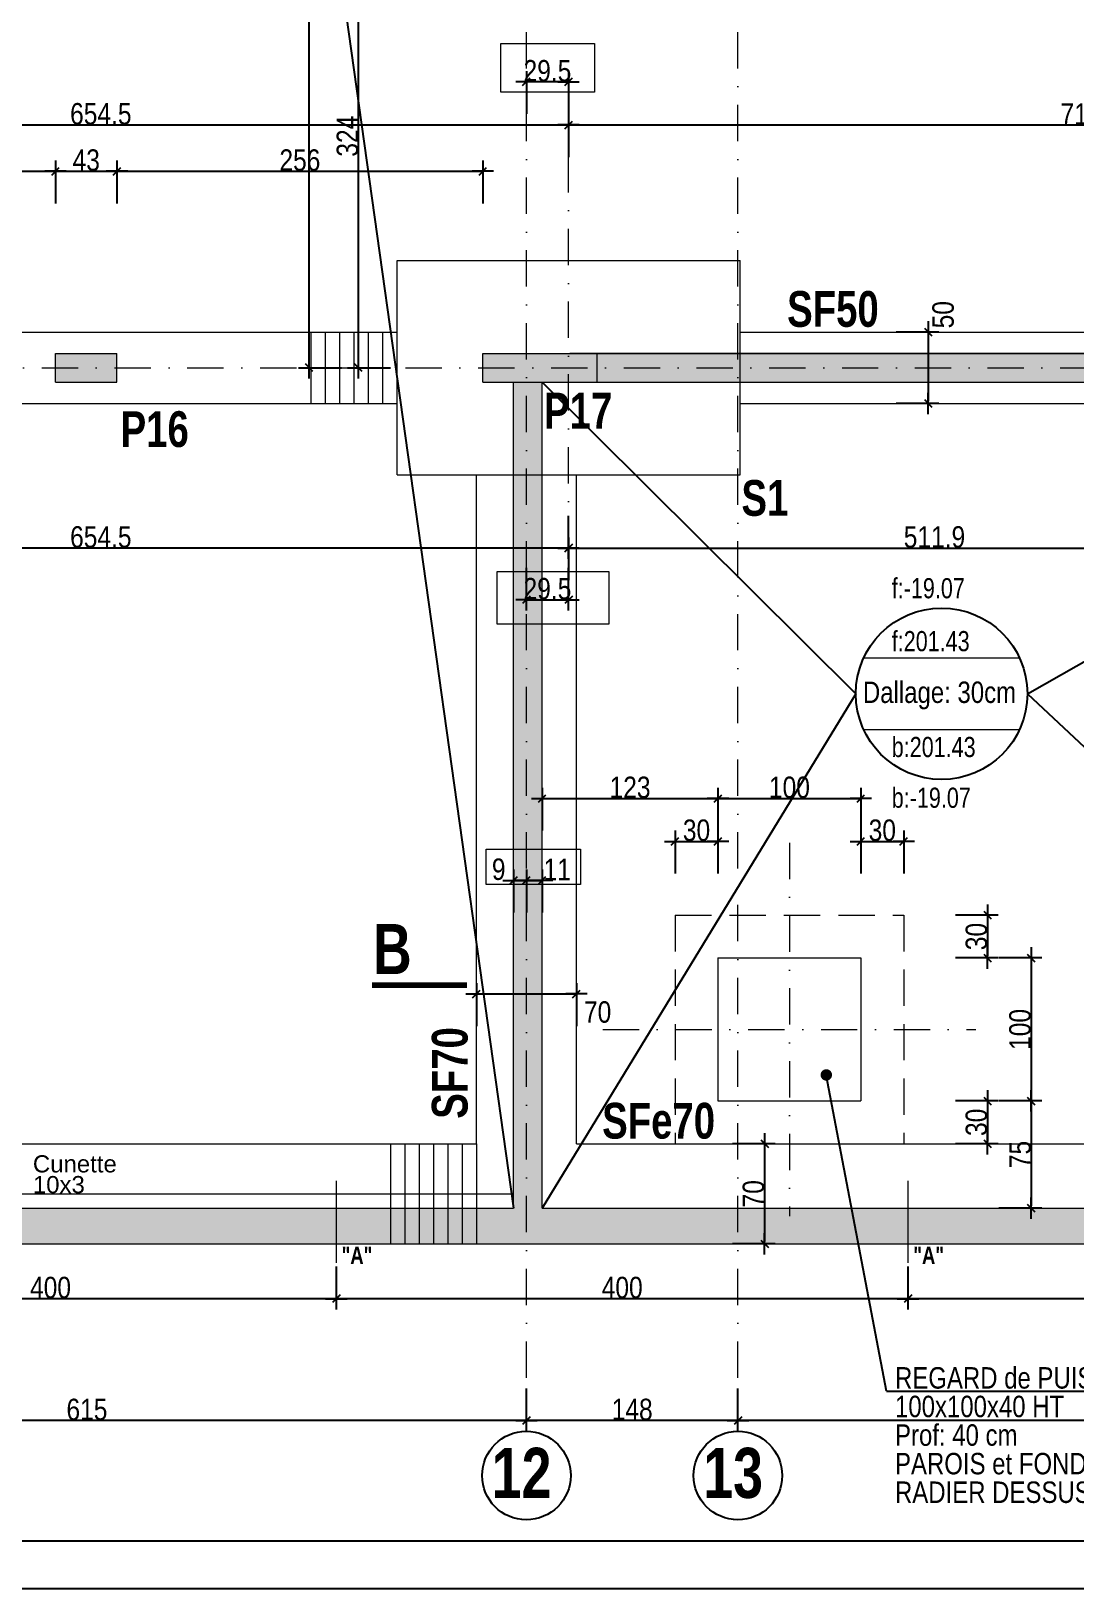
# Model space of a CAD drawing. Header units: centimetres. Extents: x -40 to 58779, y 2083 to 6283.
# Drawn here: x 54047 to 54778, y 2083 to 3173 of the extents above; entities that cross this region are included whole.
import ezdxf
from ezdxf.enums import TextEntityAlignment as Align

# ---------------------------------------------------------------- set-up
doc = ezdxf.new("R2010")
doc.units = ezdxf.units.CM
doc.header["$PDMODE"] = 1
doc.header["$PDSIZE"] = -2
doc.linetypes.add('CACHEX2', pattern=[19.05, 12.7, -6.35])
doc.linetypes.add('TIRETPTX2', pattern=[50.8, 25.4, -12.7, 0, -12.7])
for name, color, linetype in [('01_cote_gen', 4, 'Continuous'), ('01_poch_murs', 253, 'Continuous'), ('01_poch_poteaux', 250, 'Continuous'), ('01_texte', 230, 'Continuous'), ('AA_COTES', 2, 'Continuous')]:
    doc.layers.add(name, color=color, linetype=linetype)
for name, color, linetype, lineweight in [('01_murs_coup', 5, 'Continuous', 60), ('01_sem', 42, 'Continuous', 15), ('01_tram_axes', 2, 'TIRETPTX2', 9)]:
    doc.layers.add(name, color=color, linetype=linetype, lineweight=lineweight)
doc.styles.add('Eurostile', font='')
doc.styles.add('impact', font='impact.ttf')
doc.styles.add('MATTE_TXT', font='arial.ttf')
doc.styles.add('STYLE2', font='ARIALN.TTF')
doc.styles.get('Eurostile').set_extended_font_data('Eurostile')
doc.dimstyles.new('JB50', dxfattribs={"dimscale": 0.1, "dimtxt": 150, "dimasz": 15, "dimexe": 0.1, "dimexo": 0.1, "dimgap": 0.09, "dimtad": 1, "dimdec": 1, "dimdsep": 46, "dimtxsty": 'STYLE2', "dimblk1": 'BOND_G', "dimblk2": 'BOND_D', "dimsah": 1, "dimcen": 1.5, "dimdle": 0.01, "dimse1": 1, "dimse2": 1, "dimclrd": 4, "dimclre": 2, "dimclrt": 6, "dimazin": 2, "dimtfac": 2.333333, "dimtdec": 1, "dimtix": 1, "dimtmove": 2, "dimatfit": 3, "dimldrblk": 'BOND_G', "dimfxl": 1, "dimtolj": 1, "dimtzin": 0, "dimarcsym": 0})

# ---------------------------------------------------------------- blocks, each defined once
blk = doc.blocks.new('BOND_G')
at = {"layer": 'AA_COTES', "color": 0}
for p, q in [((0, -5), (0, 15)), ((5, 0), (-5, 0)), ((1.77, 1.77), (-1.77, -1.77))]:
    blk.add_line(p, q, dxfattribs=at)
blk = doc.blocks.new('BOND_D')
at = {"layer": 'AA_COTES', "color": 0}
for p, q in [((5, 0), (-5, 0)), ((-1.77, -1.77), (1.77, 1.77)), ((0, 5), (0, -15))]:
    blk.add_line(p, q, dxfattribs=at)
blk = doc.blocks.new('*D1557')
at = {"layer": '01_cote_gen', "color": 4, "lineweight": -2, "transparency": 16777216}
blk.add_line((54360.4, 2499.2), (54427.4, 2499.2), dxfattribs=at)
at = {"layer": 'Defpoints', "color": 0, "lineweight": 0, "transparency": 16777216}
for p in [(54428.9, 2499.2), (54358.9, 2479.9), (54428.9, 2484)]:
    blk.add_point(p, dxfattribs=at)
at = {"layer": '01_cote_gen', "color": 4, "lineweight": -2, "transparency": 16777216, "xscale": 1.5, "yscale": 1.5, "zscale": 1.5, "rotation": 180}
blk.add_blockref('BOND_G', (54358.9, 2499.2), dxfattribs=at)
at = {"layer": '01_cote_gen', "color": 4, "lineweight": -2, "transparency": 16777216, "xscale": 1.5, "yscale": 1.5, "zscale": 1.5}
blk.add_blockref('BOND_D', (54428.9, 2499.2), dxfattribs=at)
at = {"layer": '01_cote_gen', "color": 6, "lineweight": 0, "transparency": 16777216, "insert": (54443.7, 2486.5), "char_height": 15, "attachment_point": 5, "style": 'STYLE2'}
blk.add_mtext('\\A1;70', dxfattribs=at)
blk = doc.blocks.new('*D1560')
at = {"layer": '01_cote_gen', "color": 4, "lineweight": -2, "transparency": 16777216}
blk.add_line((54675, 2960.9), (54675, 2913.9), dxfattribs=at)
at = {"layer": 'Defpoints', "color": 0, "lineweight": 0, "transparency": 16777216}
for p in [(54658, 2962.4), (54655, 2912.4), (54675, 2912.4)]:
    blk.add_point(p, dxfattribs=at)
at = {"layer": '01_cote_gen', "color": 4, "lineweight": -2, "transparency": 16777216, "xscale": 1.5, "yscale": 1.5, "zscale": 1.5}
for name, p, rotation in [('BOND_G', (54675, 2962.4), 90), ('BOND_D', (54675, 2912.4), 270)]:
    blk.add_blockref(name, p, dxfattribs=dict(at, rotation=rotation))
at = {"layer": '01_cote_gen', "color": 6, "lineweight": 0, "transparency": 16777216, "insert": (54685.5, 2974.5), "char_height": 15, "attachment_point": 5, "rotation": 90, "style": 'STYLE2'}
blk.add_mtext('\\A1;50', dxfattribs=at)
blk = doc.blocks.new('*D1561')
at = {"layer": '01_cote_gen', "color": 4, "lineweight": -2, "transparency": 16777216}
blk.add_line((54560.5, 2392.9), (54560.5, 2325.9), dxfattribs=at)
at = {"layer": 'Defpoints', "color": 0, "lineweight": 0, "transparency": 16777216}
for p in [(54543.5, 2394.4), (54540.4, 2324.4), (54560.5, 2324.4)]:
    blk.add_point(p, dxfattribs=at)
at = {"layer": '01_cote_gen', "color": 4, "lineweight": -2, "transparency": 16777216, "xscale": 1.5, "yscale": 1.5, "zscale": 1.5}
for name, p, rotation in [('BOND_G', (54560.5, 2394.4), 90), ('BOND_D', (54560.5, 2324.4), 270)]:
    blk.add_blockref(name, p, dxfattribs=dict(at, rotation=rotation))
at = {"layer": '01_cote_gen', "color": 6, "lineweight": 0, "transparency": 16777216, "insert": (54552.8, 2359.4), "char_height": 15, "attachment_point": 5, "rotation": 90, "style": 'STYLE2'}
blk.add_mtext('\\A1;70', dxfattribs=at)
blk = doc.blocks.new('*D1625')
at = {"layer": '01_cote_gen', "color": 4, "lineweight": -2, "transparency": 16777216}
blk.add_line((54241.9, 2938.9), (54241.9, 3687.4), dxfattribs=at)
at = {"layer": 'Defpoints', "color": 0, "lineweight": 0, "transparency": 16777216}
for p in [(54241.9, 3688.9), (54278.1, 3688.9), (54254.4, 2937.4)]:
    blk.add_point(p, dxfattribs=at)
at = {"layer": '01_cote_gen', "color": 4, "lineweight": -2, "transparency": 16777216, "xscale": 1.5, "yscale": 1.5, "zscale": 1.5}
for name, p, rotation in [('BOND_D', (54241.9, 3688.9), 90), ('BOND_G', (54241.9, 2937.4), 270)]:
    blk.add_blockref(name, p, dxfattribs=dict(at, rotation=rotation))
at = {"layer": '01_cote_gen', "color": 6, "lineweight": 0, "transparency": 16777216, "insert": (54234.3, 3229.1), "char_height": 15, "attachment_point": 5, "rotation": 90, "style": 'STYLE2'}
blk.add_mtext('\\A1;751.5', dxfattribs=at)
blk = doc.blocks.new('*D1627')
at = {"layer": '01_cote_gen', "color": 4, "lineweight": -2, "transparency": 16777216}
blk.add_line((54276.3, 2938.9), (54276.3, 3259.9), dxfattribs=at)
at = {"layer": 'Defpoints', "color": 0, "lineweight": 0, "transparency": 16777216}
for p in [(54276.3, 3261.4), (54276.3, 3261.4), (54276.3, 2937.4)]:
    blk.add_point(p, dxfattribs=at)
at = {"layer": '01_cote_gen', "color": 4, "lineweight": -2, "transparency": 16777216, "xscale": 1.5, "yscale": 1.5, "zscale": 1.5}
for name, p, rotation in [('BOND_D', (54276.3, 3261.4), 90), ('BOND_G', (54276.3, 2937.4), 270)]:
    blk.add_blockref(name, p, dxfattribs=dict(at, rotation=rotation))
at = {"layer": '01_cote_gen', "color": 6, "lineweight": 0, "transparency": 16777216, "insert": (54268.7, 3099.4), "char_height": 15, "attachment_point": 5, "rotation": 90, "style": 'STYLE2'}
blk.add_mtext('\\A1;324', dxfattribs=at)
blk = doc.blocks.new('*D1637')
at = {"layer": '01_cote_gen', "color": 4, "lineweight": -2, "transparency": 16777216}
blk.add_line((53770.4, 3107.3), (54421.9, 3107.3), dxfattribs=at)
at = {"layer": 'Defpoints', "color": 0, "lineweight": 0, "transparency": 16777216}
for p in [(54423.4, 3107.3), (53768.9, 3015.6), (54423.4, 3015.6)]:
    blk.add_point(p, dxfattribs=at)
at = {"layer": '01_cote_gen', "color": 4, "lineweight": -2, "transparency": 16777216, "xscale": 1.5, "yscale": 1.5, "zscale": 1.5, "rotation": 180}
blk.add_blockref('BOND_G', (53768.9, 3107.3), dxfattribs=at)
at = {"layer": '01_cote_gen', "color": 4, "lineweight": -2, "transparency": 16777216, "xscale": 1.5, "yscale": 1.5, "zscale": 1.5}
blk.add_blockref('BOND_D', (54423.4, 3107.3), dxfattribs=at)
at = {"layer": '01_cote_gen', "color": 6, "lineweight": 0, "transparency": 16777216, "insert": (54096.1, 3115), "char_height": 15, "attachment_point": 5, "style": 'STYLE2'}
blk.add_mtext('\\A1;654.5', dxfattribs=at)
blk = doc.blocks.new('*D1638')
at = {"layer": '01_cote_gen', "color": 4, "lineweight": -2, "transparency": 16777216}
blk.add_line((54424.9, 3107.3), (55138.9, 3107.3), dxfattribs=at)
at = {"layer": 'Defpoints', "color": 0, "lineweight": 0, "transparency": 16777216}
for p in [(55140.4, 3107.3), (54423.4, 3061.4), (55140.4, 3058.9)]:
    blk.add_point(p, dxfattribs=at)
at = {"layer": '01_cote_gen', "color": 4, "lineweight": -2, "transparency": 16777216, "xscale": 1.5, "yscale": 1.5, "zscale": 1.5, "rotation": 180}
blk.add_blockref('BOND_G', (54423.4, 3107.3), dxfattribs=at)
at = {"layer": '01_cote_gen', "color": 4, "lineweight": -2, "transparency": 16777216, "xscale": 1.5, "yscale": 1.5, "zscale": 1.5}
blk.add_blockref('BOND_D', (55140.4, 3107.3), dxfattribs=at)
at = {"layer": '01_cote_gen', "color": 6, "lineweight": 0, "transparency": 16777216, "insert": (54781.9, 3114.9), "char_height": 15, "attachment_point": 5, "style": 'STYLE2'}
blk.add_mtext('\\A1;717', dxfattribs=at)
blk = doc.blocks.new('*D1640')
at = {"layer": '01_cote_gen', "color": 4, "lineweight": -2, "transparency": 16777216}
for p, q in [((54392.4, 3137.5), (54390.9, 3137.5)), ((54423.4, 3137.5), (54393.9, 3137.5)), ((54424.9, 3137.5), (54426.4, 3137.5))]:
    blk.add_line(p, q, dxfattribs=at)
at = {"layer": 'Defpoints', "color": 0, "lineweight": 0, "transparency": 16777216}
for p in [(54393.9, 3137.5), (54393.9, 3134.9), (54423.4, 3114.8)]:
    blk.add_point(p, dxfattribs=at)
at = {"layer": '01_cote_gen', "color": 4, "lineweight": -2, "transparency": 16777216, "xscale": 1.5, "yscale": 1.5, "zscale": 1.5}
blk.add_blockref('BOND_D', (54393.9, 3137.5), dxfattribs=at)
at = {"layer": '01_cote_gen', "color": 4, "lineweight": -2, "transparency": 16777216, "xscale": 1.5, "yscale": 1.5, "zscale": 1.5, "rotation": 180}
blk.add_blockref('BOND_G', (54423.4, 3137.5), dxfattribs=at)
at = {"layer": '01_cote_gen', "color": 6, "lineweight": 0, "transparency": 16777216, "insert": (54408.6, 3145.1), "char_height": 15, "attachment_point": 5, "style": 'STYLE2'}
blk.add_mtext('\\A1;29.5', dxfattribs=at)
blk = doc.blocks.new('*D1647')
at = {"layer": '01_cote_gen', "color": 4, "lineweight": -2, "transparency": 16777216}
blk.add_line((55143.4, 2200.7), (54543.4, 2200.7), dxfattribs=at)
at = {"layer": 'Defpoints', "color": 0, "lineweight": 0, "transparency": 16777216}
for p in [(54541.9, 2321), (54541.9, 2200.7), (55144.9, 2194.8)]:
    blk.add_point(p, dxfattribs=at)
at = {"layer": '01_cote_gen', "color": 4, "lineweight": -2, "transparency": 16777216, "xscale": 1.5, "yscale": 1.5, "zscale": 1.5, "rotation": 180}
blk.add_blockref('BOND_D', (54541.9, 2200.7), dxfattribs=at)
at = {"layer": '01_cote_gen', "color": 4, "lineweight": -2, "transparency": 16777216, "xscale": 1.5, "yscale": 1.5, "zscale": 1.5}
blk.add_blockref('BOND_G', (55144.9, 2200.7), dxfattribs=at)
at = {"layer": '01_cote_gen', "color": 6, "lineweight": 0, "transparency": 16777216, "insert": (54913.4, 2208.4), "char_height": 15, "attachment_point": 5, "style": 'STYLE2'}
blk.add_mtext('\\A1;603', dxfattribs=at)
blk = doc.blocks.new('*D1648')
at = {"layer": '01_cote_gen', "color": 4, "lineweight": -2, "transparency": 16777216}
blk.add_line((54540.4, 2200.7), (54395.4, 2200.7), dxfattribs=at)
at = {"layer": 'Defpoints', "color": 0, "lineweight": 0, "transparency": 16777216}
for p in [(54541.9, 2321), (54393.9, 2203), (54393.9, 2200.7)]:
    blk.add_point(p, dxfattribs=at)
at = {"layer": '01_cote_gen', "color": 4, "lineweight": -2, "transparency": 16777216, "xscale": 1.5, "yscale": 1.5, "zscale": 1.5, "rotation": 180}
blk.add_blockref('BOND_D', (54393.9, 2200.7), dxfattribs=at)
at = {"layer": '01_cote_gen', "color": 4, "lineweight": -2, "transparency": 16777216, "xscale": 1.5, "yscale": 1.5, "zscale": 1.5}
blk.add_blockref('BOND_G', (54541.9, 2200.7), dxfattribs=at)
at = {"layer": '01_cote_gen', "color": 6, "lineweight": 0, "transparency": 16777216, "insert": (54467.9, 2208.4), "char_height": 15, "attachment_point": 5, "style": 'STYLE2'}
blk.add_mtext('\\A1;148', dxfattribs=at)
blk = doc.blocks.new('*D1649')
at = {"layer": '01_cote_gen', "color": 4, "lineweight": -2, "transparency": 16777216}
blk.add_line((54392.4, 2200.7), (53780.4, 2200.7), dxfattribs=at)
at = {"layer": 'Defpoints', "color": 0, "lineweight": 0, "transparency": 16777216}
for p in [(53778.9, 2211.2), (54393.9, 2203), (53778.9, 2200.7)]:
    blk.add_point(p, dxfattribs=at)
at = {"layer": '01_cote_gen', "color": 4, "lineweight": -2, "transparency": 16777216, "xscale": 1.5, "yscale": 1.5, "zscale": 1.5, "rotation": 180}
blk.add_blockref('BOND_D', (53778.9, 2200.7), dxfattribs=at)
at = {"layer": '01_cote_gen', "color": 4, "lineweight": -2, "transparency": 16777216, "xscale": 1.5, "yscale": 1.5, "zscale": 1.5}
blk.add_blockref('BOND_G', (54393.9, 2200.7), dxfattribs=at)
at = {"layer": '01_cote_gen', "color": 6, "lineweight": 0, "transparency": 16777216, "insert": (54086.4, 2208.4), "char_height": 15, "attachment_point": 5, "style": 'STYLE2'}
blk.add_mtext('\\A1;615', dxfattribs=at)
blk = doc.blocks.new('*D1664')
at = {"layer": '01_cote_gen', "color": 4, "lineweight": -2, "transparency": 16777216}
blk.add_line((54386.4, 2578.7), (54392.4, 2578.7), dxfattribs=at)
at = {"layer": 'Defpoints', "color": 0, "lineweight": 0, "transparency": 16777216}
for p in [(54393.9, 2678.4), (54384.9, 2577.7), (54393.9, 2578.7)]:
    blk.add_point(p, dxfattribs=at)
at = {"layer": '01_cote_gen', "color": 4, "lineweight": -2, "transparency": 16777216, "xscale": 1.5, "yscale": 1.5, "zscale": 1.5, "rotation": 180}
blk.add_blockref('BOND_G', (54384.9, 2578.7), dxfattribs=at)
at = {"layer": '01_cote_gen', "color": 4, "lineweight": -2, "transparency": 16777216, "xscale": 1.5, "yscale": 1.5, "zscale": 1.5}
blk.add_blockref('BOND_D', (54393.9, 2578.7), dxfattribs=at)
at = {"layer": '01_cote_gen', "color": 6, "lineweight": 0, "transparency": 16777216, "insert": (54374.5, 2586.4), "char_height": 15, "attachment_point": 5, "style": 'STYLE2'}
blk.add_mtext('\\A1;9', dxfattribs=at)
blk = doc.blocks.new('*D1665')
at = {"layer": '01_cote_gen', "color": 4, "lineweight": -2, "transparency": 16777216}
blk.add_line((54395.4, 2578.7), (54403.4, 2578.7), dxfattribs=at)
at = {"layer": 'Defpoints', "color": 0, "lineweight": 0, "transparency": 16777216}
for p in [(54393.9, 2575.1), (54404.9, 2578.7), (54404.9, 2575.1)]:
    blk.add_point(p, dxfattribs=at)
at = {"layer": '01_cote_gen', "color": 4, "lineweight": -2, "transparency": 16777216, "xscale": 1.5, "yscale": 1.5, "zscale": 1.5, "rotation": 180}
blk.add_blockref('BOND_G', (54393.9, 2578.7), dxfattribs=at)
at = {"layer": '01_cote_gen', "color": 4, "lineweight": -2, "transparency": 16777216, "xscale": 1.5, "yscale": 1.5, "zscale": 1.5}
blk.add_blockref('BOND_D', (54404.9, 2578.7), dxfattribs=at)
at = {"layer": '01_cote_gen', "color": 6, "lineweight": 0, "transparency": 16777216, "insert": (54415.4, 2586.3), "char_height": 15, "attachment_point": 5, "style": 'STYLE2'}
blk.add_mtext('\\A1;11', dxfattribs=at)
blk = doc.blocks.new('*D1666')
at = {"layer": '01_cote_gen', "color": 4, "lineweight": -2, "transparency": 16777216}
blk.add_line((54424.9, 2811.2), (54933.8, 2811.2), dxfattribs=at)
at = {"layer": 'Defpoints', "color": 0, "lineweight": 0, "transparency": 16777216}
for p in [(54423.4, 2805.6), (54935.3, 2811.2), (54935.3, 2805.6)]:
    blk.add_point(p, dxfattribs=at)
at = {"layer": '01_cote_gen', "color": 4, "lineweight": -2, "transparency": 16777216, "xscale": 1.5, "yscale": 1.5, "zscale": 1.5, "rotation": 180}
blk.add_blockref('BOND_G', (54423.4, 2811.2), dxfattribs=at)
at = {"layer": '01_cote_gen', "color": 4, "lineweight": -2, "transparency": 16777216, "xscale": 1.5, "yscale": 1.5, "zscale": 1.5}
blk.add_blockref('BOND_D', (54935.3, 2811.2), dxfattribs=at)
at = {"layer": '01_cote_gen', "color": 6, "lineweight": 0, "transparency": 16777216, "insert": (54679.4, 2818.9), "char_height": 15, "attachment_point": 5, "style": 'STYLE2'}
blk.add_mtext('\\A1;511.9', dxfattribs=at)
blk = doc.blocks.new('*D1667')
at = {"layer": '01_cote_gen', "color": 4, "lineweight": -2, "transparency": 16777216}
for p, q in [((54392.4, 2775), (54390.9, 2775)), ((54393.9, 2775), (54423.4, 2775)), ((54424.9, 2775), (54426.4, 2775))]:
    blk.add_line(p, q, dxfattribs=at)
at = {"layer": 'Defpoints', "color": 0, "lineweight": 0, "transparency": 16777216}
for p in [(54423.4, 2775), (54393.9, 2762.5), (54423.4, 2752.5)]:
    blk.add_point(p, dxfattribs=at)
at = {"layer": '01_cote_gen', "color": 4, "lineweight": -2, "transparency": 16777216, "xscale": 1.5, "yscale": 1.5, "zscale": 1.5}
blk.add_blockref('BOND_G', (54393.9, 2775), dxfattribs=at)
at = {"layer": '01_cote_gen', "color": 4, "lineweight": -2, "transparency": 16777216, "xscale": 1.5, "yscale": 1.5, "zscale": 1.5, "rotation": 180}
blk.add_blockref('BOND_D', (54423.4, 2775), dxfattribs=at)
at = {"layer": '01_cote_gen', "color": 6, "lineweight": 0, "transparency": 16777216, "insert": (54408.6, 2782.7), "char_height": 15, "attachment_point": 5, "style": 'STYLE2'}
blk.add_mtext('\\A1;29.5', dxfattribs=at)
blk = doc.blocks.new('*D1688')
at = {"layer": '01_cote_gen', "color": 4, "lineweight": -2, "transparency": 16777216}
blk.add_line((54421.9, 2811.2), (53770.4, 2811.2), dxfattribs=at)
at = {"layer": 'Defpoints', "color": 0, "lineweight": 0, "transparency": 16777216}
for p in [(53768.9, 2818.7), (54423.4, 2818.7), (53768.9, 2811.2)]:
    blk.add_point(p, dxfattribs=at)
at = {"layer": '01_cote_gen', "color": 4, "lineweight": -2, "transparency": 16777216, "xscale": 1.5, "yscale": 1.5, "zscale": 1.5, "rotation": 180}
blk.add_blockref('BOND_D', (53768.9, 2811.2), dxfattribs=at)
at = {"layer": '01_cote_gen', "color": 4, "lineweight": -2, "transparency": 16777216, "xscale": 1.5, "yscale": 1.5, "zscale": 1.5}
blk.add_blockref('BOND_G', (54423.4, 2811.2), dxfattribs=at)
at = {"layer": '01_cote_gen', "color": 6, "lineweight": 0, "transparency": 16777216, "insert": (54096.1, 2818.9), "char_height": 15, "attachment_point": 5, "style": 'STYLE2'}
blk.add_mtext('\\A1;654.5', dxfattribs=at)
blk = doc.blocks.new('*D1770')
at = {"layer": '01_cote_gen', "color": 4, "lineweight": -2, "transparency": 16777216}
blk.add_line((53795.4, 3074.9), (54062.9, 3074.9), dxfattribs=at)
at = {"layer": 'Defpoints', "color": 0, "lineweight": 0, "transparency": 16777216}
for p in [(54064.4, 3074.9), (53793.9, 3048.3), (54064.4, 3006.5)]:
    blk.add_point(p, dxfattribs=at)
at = {"layer": '01_cote_gen', "color": 4, "lineweight": -2, "transparency": 16777216, "xscale": 1.5, "yscale": 1.5, "zscale": 1.5, "rotation": 180}
blk.add_blockref('BOND_G', (53793.9, 3074.9), dxfattribs=at)
at = {"layer": '01_cote_gen', "color": 4, "lineweight": -2, "transparency": 16777216, "xscale": 1.5, "yscale": 1.5, "zscale": 1.5}
blk.add_blockref('BOND_D', (54064.4, 3074.9), dxfattribs=at)
at = {"layer": '01_cote_gen', "color": 6, "lineweight": 0, "transparency": 16777216, "insert": (53929.1, 3082.6), "char_height": 15, "attachment_point": 5, "style": 'STYLE2'}
blk.add_mtext('\\A1;270.5', dxfattribs=at)
blk = doc.blocks.new('*D1771')
at = {"layer": '01_cote_gen', "color": 4, "lineweight": -2, "transparency": 16777216}
blk.add_line((54065.9, 3074.9), (54105.9, 3074.9), dxfattribs=at)
at = {"layer": 'Defpoints', "color": 0, "lineweight": 0, "transparency": 16777216}
for p in [(54107.4, 3074.9), (54064.4, 3058.4), (54107.4, 3006.5)]:
    blk.add_point(p, dxfattribs=at)
at = {"layer": '01_cote_gen', "color": 4, "lineweight": -2, "transparency": 16777216, "xscale": 1.5, "yscale": 1.5, "zscale": 1.5, "rotation": 180}
blk.add_blockref('BOND_G', (54064.4, 3074.9), dxfattribs=at)
at = {"layer": '01_cote_gen', "color": 4, "lineweight": -2, "transparency": 16777216, "xscale": 1.5, "yscale": 1.5, "zscale": 1.5}
blk.add_blockref('BOND_D', (54107.4, 3074.9), dxfattribs=at)
at = {"layer": '01_cote_gen', "color": 6, "lineweight": 0, "transparency": 16777216, "insert": (54085.9, 3082.6), "char_height": 15, "attachment_point": 5, "style": 'STYLE2'}
blk.add_mtext('\\A1;43', dxfattribs=at)
blk = doc.blocks.new('*D1772')
at = {"layer": '01_cote_gen', "color": 4, "lineweight": -2, "transparency": 16777216}
blk.add_line((54108.9, 3074.9), (54361.9, 3074.9), dxfattribs=at)
at = {"layer": 'Defpoints', "color": 0, "lineweight": 0, "transparency": 16777216}
for p in [(54363.4, 3074.9), (54107.4, 3052.4), (54363.4, 3006.5)]:
    blk.add_point(p, dxfattribs=at)
at = {"layer": '01_cote_gen', "color": 4, "lineweight": -2, "transparency": 16777216, "xscale": 1.5, "yscale": 1.5, "zscale": 1.5, "rotation": 180}
blk.add_blockref('BOND_G', (54107.4, 3074.9), dxfattribs=at)
at = {"layer": '01_cote_gen', "color": 4, "lineweight": -2, "transparency": 16777216, "xscale": 1.5, "yscale": 1.5, "zscale": 1.5}
blk.add_blockref('BOND_D', (54363.4, 3074.9), dxfattribs=at)
at = {"layer": '01_cote_gen', "color": 6, "lineweight": 0, "transparency": 16777216, "insert": (54235.4, 3082.6), "char_height": 15, "attachment_point": 5, "style": 'STYLE2'}
blk.add_mtext('\\A1;256', dxfattribs=at)
blk = doc.blocks.new('*D1926')
at = {"layer": '01_cote_gen', "color": 4, "lineweight": -2, "ltscale": 0.2, "transparency": 16777216}
blk.add_line((54529.4, 2636), (54626.4, 2636), dxfattribs=at)
at = {"layer": 'Defpoints', "color": 0, "lineweight": 0, "ltscale": 0.2, "transparency": 16777216}
for p in [(54627.9, 2636), (54527.9, 2524.4), (54627.9, 2524.4)]:
    blk.add_point(p, dxfattribs=at)
at = {"layer": '01_cote_gen', "color": 4, "lineweight": -2, "ltscale": 0.2, "transparency": 16777216, "xscale": 1.5, "yscale": 1.5, "zscale": 1.5, "rotation": 180}
blk.add_blockref('BOND_G', (54527.9, 2636), dxfattribs=at)
at = {"layer": '01_cote_gen', "color": 4, "lineweight": -2, "ltscale": 0.2, "transparency": 16777216, "xscale": 1.5, "yscale": 1.5, "zscale": 1.5}
blk.add_blockref('BOND_D', (54627.9, 2636), dxfattribs=at)
at = {"layer": '01_cote_gen', "color": 6, "lineweight": 0, "ltscale": 0.2, "transparency": 16777216, "insert": (54577.9, 2643.7), "char_height": 15, "attachment_point": 5, "style": 'STYLE2'}
blk.add_mtext('\\A1;100', dxfattribs=at)
blk = doc.blocks.new('*D1927')
at = {"layer": '01_cote_gen', "color": 4, "lineweight": -2, "ltscale": 0.2, "transparency": 16777216}
blk.add_line((54406.4, 2636), (54526.4, 2636), dxfattribs=at)
at = {"layer": 'Defpoints', "color": 0, "lineweight": 0, "ltscale": 0.2, "transparency": 16777216}
for p in [(54404.9, 2656.5), (54527.9, 2636), (54527.9, 2613.5)]:
    blk.add_point(p, dxfattribs=at)
at = {"layer": '01_cote_gen', "color": 4, "lineweight": -2, "ltscale": 0.2, "transparency": 16777216, "xscale": 1.5, "yscale": 1.5, "zscale": 1.5, "rotation": 180}
blk.add_blockref('BOND_G', (54404.9, 2636), dxfattribs=at)
at = {"layer": '01_cote_gen', "color": 4, "lineweight": -2, "ltscale": 0.2, "transparency": 16777216, "xscale": 1.5, "yscale": 1.5, "zscale": 1.5}
blk.add_blockref('BOND_D', (54527.9, 2636), dxfattribs=at)
at = {"layer": '01_cote_gen', "color": 6, "lineweight": 0, "ltscale": 0.2, "transparency": 16777216, "insert": (54466.4, 2643.7), "char_height": 15, "attachment_point": 5, "style": 'STYLE2'}
blk.add_mtext('\\A1;123', dxfattribs=at)
blk = doc.blocks.new('*D1928')
at = {"layer": '01_cote_gen', "color": 4, "lineweight": -2, "ltscale": 0.2, "transparency": 16777216}
blk.add_line((54499.4, 2606), (54526.4, 2606), dxfattribs=at)
at = {"layer": 'Defpoints', "color": 0, "lineweight": 0, "ltscale": 0.2, "transparency": 16777216}
for p in [(54527.9, 2606), (54497.9, 2554.4), (54527.9, 2524.4)]:
    blk.add_point(p, dxfattribs=at)
at = {"layer": '01_cote_gen', "color": 4, "lineweight": -2, "ltscale": 0.2, "transparency": 16777216, "xscale": 1.5, "yscale": 1.5, "zscale": 1.5, "rotation": 180}
blk.add_blockref('BOND_G', (54497.9, 2606), dxfattribs=at)
at = {"layer": '01_cote_gen', "color": 4, "lineweight": -2, "ltscale": 0.2, "transparency": 16777216, "xscale": 1.5, "yscale": 1.5, "zscale": 1.5}
blk.add_blockref('BOND_D', (54527.9, 2606), dxfattribs=at)
at = {"layer": '01_cote_gen', "color": 6, "lineweight": 0, "ltscale": 0.2, "transparency": 16777216, "insert": (54512.9, 2613.7), "char_height": 15, "attachment_point": 5, "style": 'STYLE2'}
blk.add_mtext('\\A1;30', dxfattribs=at)
blk = doc.blocks.new('*D1929')
at = {"layer": '01_cote_gen', "color": 4, "lineweight": -2, "ltscale": 0.2, "transparency": 16777216}
blk.add_line((54629.4, 2606), (54656.4, 2606), dxfattribs=at)
at = {"layer": 'Defpoints', "color": 0, "lineweight": 0, "ltscale": 0.2, "transparency": 16777216}
for p in [(54657.9, 2606), (54657.9, 2554.4), (54627.9, 2524.4)]:
    blk.add_point(p, dxfattribs=at)
at = {"layer": '01_cote_gen', "color": 4, "lineweight": -2, "ltscale": 0.2, "transparency": 16777216, "xscale": 1.5, "yscale": 1.5, "zscale": 1.5, "rotation": 180}
blk.add_blockref('BOND_G', (54627.9, 2606), dxfattribs=at)
at = {"layer": '01_cote_gen', "color": 4, "lineweight": -2, "ltscale": 0.2, "transparency": 16777216, "xscale": 1.5, "yscale": 1.5, "zscale": 1.5}
blk.add_blockref('BOND_D', (54657.9, 2606), dxfattribs=at)
at = {"layer": '01_cote_gen', "color": 6, "lineweight": 0, "ltscale": 0.2, "transparency": 16777216, "insert": (54642.9, 2613.7), "char_height": 15, "attachment_point": 5, "style": 'STYLE2'}
blk.add_mtext('\\A1;30', dxfattribs=at)
blk = doc.blocks.new('*D1930')
at = {"layer": '01_cote_gen', "color": 4, "lineweight": -2, "ltscale": 0.2, "transparency": 16777216}
blk.add_line((54747, 2522.9), (54747, 2425.9), dxfattribs=at)
at = {"layer": 'Defpoints', "color": 0, "lineweight": 0, "ltscale": 0.2, "transparency": 16777216}
for p in [(54627.9, 2524.4), (54627.9, 2424.4), (54747, 2424.4)]:
    blk.add_point(p, dxfattribs=at)
at = {"layer": '01_cote_gen', "color": 4, "lineweight": -2, "ltscale": 0.2, "transparency": 16777216, "xscale": 1.5, "yscale": 1.5, "zscale": 1.5}
for name, p, rotation in [('BOND_G', (54747, 2524.4), 90), ('BOND_D', (54747, 2424.4), 270)]:
    blk.add_blockref(name, p, dxfattribs=dict(at, rotation=rotation))
at = {"layer": '01_cote_gen', "color": 6, "lineweight": 0, "ltscale": 0.2, "transparency": 16777216, "insert": (54739.3, 2474.4), "char_height": 15, "attachment_point": 5, "rotation": 90, "style": 'STYLE2'}
blk.add_mtext('\\A1;100', dxfattribs=at)
blk = doc.blocks.new('*D1931')
at = {"layer": '01_cote_gen', "color": 4, "lineweight": -2, "ltscale": 0.2, "transparency": 16777216}
blk.add_line((54747, 2422.9), (54747, 2350.9), dxfattribs=at)
at = {"layer": 'Defpoints', "color": 0, "lineweight": 0, "ltscale": 0.2, "transparency": 16777216}
for p in [(54730.5, 2424.4), (54745, 2349.4), (54747, 2349.4)]:
    blk.add_point(p, dxfattribs=at)
at = {"layer": '01_cote_gen', "color": 4, "lineweight": -2, "ltscale": 0.2, "transparency": 16777216, "xscale": 1.5, "yscale": 1.5, "zscale": 1.5}
for name, p, rotation in [('BOND_G', (54747, 2424.4), 90), ('BOND_D', (54747, 2349.4), 270)]:
    blk.add_blockref(name, p, dxfattribs=dict(at, rotation=rotation))
at = {"layer": '01_cote_gen', "color": 6, "lineweight": 0, "ltscale": 0.2, "transparency": 16777216, "insert": (54739.4, 2386.9), "char_height": 15, "attachment_point": 5, "rotation": 90, "style": 'STYLE2'}
blk.add_mtext('\\A1;75', dxfattribs=at)
blk = doc.blocks.new('*D1932')
at = {"layer": '01_cote_gen', "color": 4, "lineweight": -2, "ltscale": 0.2, "transparency": 16777216}
blk.add_line((54716.5, 2552.9), (54716.5, 2525.9), dxfattribs=at)
at = {"layer": 'Defpoints', "color": 0, "lineweight": 0, "ltscale": 0.2, "transparency": 16777216}
for p in [(54616.5, 2554.4), (54612, 2524.4), (54716.5, 2524.4)]:
    blk.add_point(p, dxfattribs=at)
at = {"layer": '01_cote_gen', "color": 4, "lineweight": -2, "ltscale": 0.2, "transparency": 16777216, "xscale": 1.5, "yscale": 1.5, "zscale": 1.5}
for name, p, rotation in [('BOND_G', (54716.5, 2554.4), 90), ('BOND_D', (54716.5, 2524.4), 270)]:
    blk.add_blockref(name, p, dxfattribs=dict(at, rotation=rotation))
at = {"layer": '01_cote_gen', "color": 6, "lineweight": 0, "ltscale": 0.2, "transparency": 16777216, "insert": (54708.8, 2539.4), "char_height": 15, "attachment_point": 5, "rotation": 90, "style": 'STYLE2'}
blk.add_mtext('\\A1;30', dxfattribs=at)
blk = doc.blocks.new('*D1933')
at = {"layer": '01_cote_gen', "color": 4, "lineweight": -2, "ltscale": 0.2, "transparency": 16777216}
blk.add_line((54716.5, 2422.9), (54716.5, 2395.9), dxfattribs=at)
at = {"layer": 'Defpoints', "color": 0, "lineweight": 0, "ltscale": 0.2, "transparency": 16777216}
for p in [(54627.9, 2424.4), (54627.9, 2394.4), (54716.5, 2394.4)]:
    blk.add_point(p, dxfattribs=at)
at = {"layer": '01_cote_gen', "color": 4, "lineweight": -2, "ltscale": 0.2, "transparency": 16777216, "xscale": 1.5, "yscale": 1.5, "zscale": 1.5}
for name, p, rotation in [('BOND_G', (54716.5, 2424.4), 90), ('BOND_D', (54716.5, 2394.4), 270)]:
    blk.add_blockref(name, p, dxfattribs=dict(at, rotation=rotation))
at = {"layer": '01_cote_gen', "color": 6, "lineweight": 0, "ltscale": 0.2, "transparency": 16777216, "insert": (54708.8, 2409.4), "char_height": 15, "attachment_point": 5, "rotation": 90, "style": 'STYLE2'}
blk.add_mtext('\\A1;30', dxfattribs=at)
blk = doc.blocks.new('*D2069')
at = {"layer": '01_cote_gen', "color": 4, "lineweight": -2, "ltscale": 0.2, "transparency": 16777216}
blk.add_line((55059.4, 2286), (54662.4, 2286), dxfattribs=at)
at = {"layer": 'Defpoints', "color": 0, "lineweight": 0, "ltscale": 0.2, "transparency": 16777216}
for p in [(54660.9, 2311), (55060.9, 2311), (54660.9, 2286)]:
    blk.add_point(p, dxfattribs=at)
at = {"layer": '01_cote_gen', "color": 4, "lineweight": -2, "ltscale": 0.2, "transparency": 16777216, "xscale": 1.5, "yscale": 1.5, "zscale": 1.5, "rotation": 180}
blk.add_blockref('BOND_D', (54660.9, 2286), dxfattribs=at)
at = {"layer": '01_cote_gen', "color": 4, "lineweight": -2, "ltscale": 0.2, "transparency": 16777216, "xscale": 1.5, "yscale": 1.5, "zscale": 1.5}
blk.add_blockref('BOND_G', (55060.9, 2286), dxfattribs=at)
at = {"layer": '01_cote_gen', "color": 6, "lineweight": 0, "ltscale": 0.2, "transparency": 16777216, "insert": (54860.9, 2293.7), "char_height": 15, "attachment_point": 5, "style": 'STYLE2'}
blk.add_mtext('\\A1;400', dxfattribs=at)
blk = doc.blocks.new('*D2070')
at = {"layer": '01_cote_gen', "color": 4, "lineweight": -2, "ltscale": 0.2, "transparency": 16777216}
blk.add_line((54659.4, 2286), (54262.4, 2286), dxfattribs=at)
at = {"layer": 'Defpoints', "color": 0, "lineweight": 0, "ltscale": 0.2, "transparency": 16777216}
for p in [(54260.9, 2311), (54660.9, 2311), (54260.9, 2286)]:
    blk.add_point(p, dxfattribs=at)
at = {"layer": '01_cote_gen', "color": 4, "lineweight": -2, "ltscale": 0.2, "transparency": 16777216, "xscale": 1.5, "yscale": 1.5, "zscale": 1.5, "rotation": 180}
blk.add_blockref('BOND_D', (54260.9, 2286), dxfattribs=at)
at = {"layer": '01_cote_gen', "color": 4, "lineweight": -2, "ltscale": 0.2, "transparency": 16777216, "xscale": 1.5, "yscale": 1.5, "zscale": 1.5}
blk.add_blockref('BOND_G', (54660.9, 2286), dxfattribs=at)
at = {"layer": '01_cote_gen', "color": 6, "lineweight": 0, "ltscale": 0.2, "transparency": 16777216, "insert": (54460.9, 2293.7), "char_height": 15, "attachment_point": 5, "style": 'STYLE2'}
blk.add_mtext('\\A1;400', dxfattribs=at)
blk = doc.blocks.new('*D2071')
at = {"layer": '01_cote_gen', "color": 4, "lineweight": -2, "ltscale": 0.2, "transparency": 16777216}
blk.add_line((54259.4, 2286), (53862.4, 2286), dxfattribs=at)
at = {"layer": 'Defpoints', "color": 0, "lineweight": 0, "ltscale": 0.2, "transparency": 16777216}
for p in [(53860.9, 2311), (54260.9, 2311), (53860.9, 2286)]:
    blk.add_point(p, dxfattribs=at)
at = {"layer": '01_cote_gen', "color": 4, "lineweight": -2, "ltscale": 0.2, "transparency": 16777216, "xscale": 1.5, "yscale": 1.5, "zscale": 1.5, "rotation": 180}
blk.add_blockref('BOND_D', (53860.9, 2286), dxfattribs=at)
at = {"layer": '01_cote_gen', "color": 4, "lineweight": -2, "ltscale": 0.2, "transparency": 16777216, "xscale": 1.5, "yscale": 1.5, "zscale": 1.5}
blk.add_blockref('BOND_G', (54260.9, 2286), dxfattribs=at)
at = {"layer": '01_cote_gen', "color": 6, "lineweight": 0, "ltscale": 0.2, "transparency": 16777216, "insert": (54060.9, 2293.7), "char_height": 15, "attachment_point": 5, "style": 'STYLE2'}
blk.add_mtext('\\A1;400', dxfattribs=at)

msp = doc.modelspace()

# ---------------------------------------------------------------- hatches: boundary and pattern name
at = {"layer": '01_poch_murs', "lineweight": 0}
h = msp.add_hatch(color=256, dxfattribs=at)
h.dxf.hatch_style = 1
h.paths.add_polyline_path([(55102.87, 2349.39), (54404.88, 2349.39), (54404.88, 2927.39), (54384.88, 2927.39), (54384.88, 2349.39), (53793.87, 2349.39), (53793.87, 2800.26), (53768.87, 2800.26), (53768.87, 2324.39), (55102.87, 2324.39)])
h.paths.add_polyline_path([(55152.87, 2927.39), (55127.87, 2927.39), (55127.87, 2349.39), (55152.87, 2349.39)])
h.paths.add_polyline_path([(55102.87, 2947.39), (54443.38, 2947.39), (54443.38, 2927.39), (55102.87, 2927.39)])
at = {"layer": '01_poch_poteaux', "lineweight": 0}
h = msp.add_hatch(color=256, dxfattribs=at)
h.dxf.hatch_style = 1
h.paths.add_polyline_path([(54107.38, 2947.38), (54064.42, 2947.39), (54064.42, 2927.39), (54107.38, 2927.38)])
h = msp.add_hatch(color=256, dxfattribs=at)
h.dxf.hatch_style = 1
h.paths.add_polyline_path([(54443.38, 2947.39), (54363.38, 2947.39), (54363.38, 2927.39), (54384.88, 2927.39), (54404.88, 2927.39), (54443.38, 2927.39)])

# ---------------------------------------------------------------- linework, layer by layer
at = {"layer": '01_cote_gen'}
msp.add_line((57985.44, 2082.97), (51358.18, 2082.97), dxfattribs=at)
at = {"layer": '01_cote_gen', "lineweight": 0}
for points in [[(54376.1, 3164.32), (54441.59, 3164.32), (54441.59, 3130.33), (54376.1, 3130.33)], [(54373.42, 2794.93), (54451.61, 2794.93), (54451.61, 2757.92), (54373.42, 2757.92)], [(54365.78, 2600.42), (54431.74, 2600.42), (54431.74, 2575.87), (54365.78, 2575.87)]]:
    msp.add_lwpolyline(points, close=True, dxfattribs=at)
at = {"layer": '01_murs_coup', "lineweight": 18}
for p, q in [((54064.42, 2947.39), (54107.38, 2947.38)), ((54363.38, 2947.39), (55127.87, 2947.39)), ((54092.18, 2927.39), (54107.38, 2927.38)), ((54363.38, 2927.39), (54384.88, 2927.39)), ((54384.88, 2349.39), (54384.88, 2927.39)), ((54404.88, 2927.39), (55127.87, 2927.39)), ((54404.88, 2349.39), (54404.88, 2927.39)), ((53793.87, 2349.39), (54384.88, 2349.39)), ((54404.88, 2349.39), (55127.87, 2349.39)), ((53768.87, 2324.39), (55152.87, 2324.39))]:
    msp.add_line(p, q, dxfattribs=at)
at = {"layer": '01_murs_coup', "lineweight": 5}
for p, q in [((54064.42, 2927.39), (54064.42, 2947.39)), ((54107.38, 2927.38), (54107.38, 2947.38)), ((54363.38, 2947.39), (55127.87, 2947.39)), ((54363.38, 2927.39), (54363.38, 2947.39)), ((54924.29, 2947.39), (54424.29, 2947.39)), ((54064.42, 2927.39), (54107.38, 2927.38)), ((54363.38, 2927.39), (54384.88, 2927.39)), ((54384.88, 2349.39), (54384.88, 2927.39)), ((54404.88, 2927.39), (55127.87, 2927.39)), ((54404.88, 2349.39), (54404.88, 2927.39)), ((54404.88, 2349.39), (55127.87, 2349.39)), ((53768.87, 2324.39), (55152.87, 2324.39))]:
    msp.add_line(p, q, dxfattribs=at)
at = {"layer": '01_murs_coup', "linetype": 'Continuous', "lineweight": 5}
for p, q in [((54629.89, 2734.35), (54738.91, 2734.35)), ((54629.89, 2684.2), (54738.91, 2684.2))]:
    msp.add_line(p, q, dxfattribs=at)
at = {"layer": '01_poch_poteaux', "lineweight": 5}
msp.add_line((54443.38, 2927.39), (54443.38, 2947.39), dxfattribs=at)
at = {"layer": '01_poch_poteaux', "lineweight": 0}
msp.add_line((54384.88, 2927.39), (54404.88, 2927.39), dxfattribs=at)
at = {"layer": '01_sem', "lineweight": 5}
for p, q in [((54303.38, 2862.39), (54303.38, 3012.39)), ((54303.38, 3012.39), (54543.38, 3012.39)), ((54543.38, 2862.39), (54543.38, 3012.39)), ((53838.87, 2962.39), (54303.38, 2962.39)), ((54243.38, 2912.39), (54243.38, 2962.39)), ((54253.38, 2912.39), (54253.38, 2962.39)), ((54263.38, 2912.39), (54263.38, 2962.39)), ((54273.38, 2912.39), (54273.38, 2962.39)), ((54283.38, 2912.39), (54283.38, 2962.39)), ((54293.38, 2912.39), (54293.38, 2962.39)), ((54543.38, 2962.39), (55082.87, 2962.39)), ((53838.87, 2912.39), (54303.38, 2912.39)), ((54543.38, 2912.39), (55082.87, 2912.39)), ((54303.38, 2862.39), (54543.38, 2862.39)), ((54358.87, 2394.39), (54358.87, 2862.39)), ((54428.87, 2394.39), (54428.87, 2862.39)), ((54527.88, 2524.39), (54527.88, 2424.39)), ((54527.88, 2524.39), (54627.88, 2524.39)), ((54627.88, 2524.39), (54627.88, 2424.39)), ((54527.88, 2424.39), (54627.88, 2424.39)), ((53838.87, 2394.39), (54358.87, 2394.39)), ((54298.87, 2394.39), (54298.87, 2324.39)), ((54308.87, 2394.39), (54308.87, 2324.39)), ((54318.87, 2394.39), (54318.87, 2324.39)), ((54328.87, 2394.39), (54328.87, 2324.39)), ((54338.87, 2394.39), (54338.87, 2324.39)), ((54348.87, 2394.39), (54348.87, 2324.39)), ((54358.87, 2394.39), (54358.87, 2324.39)), ((54428.87, 2394.39), (55082.87, 2394.39)), ((54260.87, 2368.5), (54260.87, 2311)), ((54660.87, 2368.5), (54660.87, 2311)), ((53793.87, 2359.39), (54384.88, 2359.39))]:
    msp.add_line(p, q, dxfattribs=at)
at = {"layer": '01_sem', "linetype": 'CACHEX2', "lineweight": 5, "ltscale": 2}
for p, q in [((54497.88, 2554.39), (54657.88, 2554.39)), ((54497.88, 2554.39), (54497.88, 2394.39)), ((54657.88, 2554.39), (54657.88, 2394.39)), ((54497.88, 2394.39), (54657.88, 2394.39))]:
    msp.add_line(p, q, dxfattribs=at)
at = {"layer": '01_sem', "lineweight": 5}
for points in [[(54255.87, 2349.39), (54255.87, 2324.39), (54265.87, 2324.39), (54265.87, 2349.39)], [(54655.87, 2349.39), (54655.87, 2324.39), (54665.87, 2324.39), (54665.87, 2349.39)]]:
    msp.add_solid(points, dxfattribs=at)
at = {"layer": '01_texte'}
for p, q in [((54165.36, 3913.07), (54384.88, 2349.39)), ((54404.88, 2927.39), (54624.4, 2709.27)), ((54744.4, 2709.27), (55127.87, 2927.39)), ((54624.4, 2709.27), (54404.88, 2349.39)), ((54744.4, 2709.27), (55127.87, 2349.39)), ((54645.9, 2221.25), (54603.72, 2442.55)), ((54645.9, 2221.25), (54833, 2221.25)), ((51408.18, 2116.63), (57642.8, 2116.63))]:
    msp.add_line(p, q, dxfattribs=at)
at = {"layer": '01_texte', "const_width": 4}
msp.add_lwpolyline([(54352.27, 2505.35), (54285.88, 2505.35)], dxfattribs=at)
msp.add_lwpolyline([(54601.72, 2442.55, 1), (54605.72, 2442.55, 1)], format="xyb", close=True, dxfattribs=at)
at = {"layer": '01_texte'}
for centre, radius in [((54684.4, 2709.27), 60), ((54393.87, 2162.26), 30.98), ((54541.87, 2162.26), 30.98)]:
    msp.add_circle(centre, radius, dxfattribs=at)
at = {"layer": '01_tram_axes'}
for p, q in [((54393.87, 2230.67), (54393.87, 5716.04)), ((54541.87, 2230.67), (54541.87, 5716.04)), ((54423.38, 2805.61), (54423.38, 3102.97)), ((53596.71, 2937.39), (55343.94, 2937.39)), ((54577.88, 2604.96), (54577.88, 2343.82)), ((54447.31, 2474.39), (54708.45, 2474.39))]:
    msp.add_line(p, q, dxfattribs=at)

# ---------------------------------------------------------------- texts
at = {"layer": '01_texte', "style": 'impact'}
for s, height, p in [('SF50', 25, (54640.41, 2958.53)), ('P17', 25, (54453.91, 2887.37)), ('P16', 25, (54157.66, 2874.44)), ('S1', 25, (54577.15, 2826.29)), ('B', 35, (54313.6, 2502.66)), ('SFe70', 25, (54525.9, 2390.53))]:
    msp.add_text(s, height=height, dxfattribs=at).set_placement(p, align=Align.BOTTOM_RIGHT)
at = {"layer": '01_texte', "style": 'Eurostile', "width": 0.8}
for s, p in [('f:-19.07', (54649.5, 2776.08)), ('f:201.43', (54649.5, 2739.05)), ('b:201.43', (54649.5, 2664.98)), ('b:-19.07', (54649.5, 2629.49))]:
    msp.add_text(s, height=14.097, rotation=0, dxfattribs=at).set_placement(p)
at = {"layer": '01_texte', "style": 'MATTE_TXT', "width": 0.8}
msp.add_text('Dallage: 30cm', height=15, dxfattribs=at).set_placement((54682.91, 2698.33), align=Align.BOTTOM_CENTER)
at = {"layer": '01_texte', "style": 'impact'}
msp.add_text('SF70', height=25, rotation=90, dxfattribs=at).set_placement((54360.21, 2475.99), align=Align.BOTTOM_RIGHT)
at = {"layer": '01_texte'}
for s, style, p in [('Cunette', 'MATTE_TXT', (54048.57, 2374.35)), ('10x3', 'MATTE_TXT', (54048.57, 2359.82)), ('"A"', 'impact', (54264.57, 2310.35)), ('"A"', 'impact', (54664.57, 2310.35))]:
    msp.add_text(s, height=12, dxfattribs=dict(at, style=style)).set_placement(p)
at = {"layer": '01_texte', "style": 'MATTE_TXT', "width": 0.8}
for s, p in [('REGARD de PUISAGE', (54651.79, 2218.59)), ('100x100x40 HT', (54651.79, 2198.59)), ('Prof: 40 cm', (54651.79, 2178.59)), ('PAROIS et FOND Epr: 30 cm', (54651.79, 2158.59)), ('RADIER DESSUS:-19.47', (54651.79, 2138.59))]:
    msp.add_text(s, height=15, dxfattribs=at).set_placement(p, align=Align.BOTTOM_LEFT)
at = {"layer": '01_texte', "style": 'impact'}
for s, p in [('12', (54390.53, 2164.14)), ('13', (54538.53, 2164.14))]:
    msp.add_text(s, height=35, dxfattribs=at).set_placement(p, align=Align.MIDDLE_CENTER)

# ---------------------------------------------------------------- dimensions: what is measured, and where the dimension line sits
at = {"layer": '01_cote_gen', "lineweight": 0}
for base, p1, p2, picture, middle in [((54241.92, 3688.89), (54254.44, 2937.39), (54278.13, 3688.89), '*D1625', (54234.26, 3229.11)), ((54674.97, 2912.39), (54657.98, 2962.39), (54654.95, 2912.39), '*D1560', (54685.55, 2974.54))]:
    dim = msp.add_linear_dim(base=base, p1=p1, p2=p2, angle=90, dimstyle='JB50', dxfattribs=at)
    dim.commit()
    dim.dimension.update_dxf_attribs({"geometry": picture, "text_midpoint": middle, "dimtype": 160})
for base, p1, p2, picture, middle in [((54276.32, 3261.39), (54276.32, 2937.39), (54276.32, 3261.39), '*D1627', (54268.66, 3099.39)), ((54560.45, 2324.39), (54543.47, 2394.39), (54540.44, 2324.39), '*D1561', (54552.78, 2359.39))]:
    dim = msp.add_linear_dim(base=base, p1=p1, p2=p2, angle=90, dimstyle='JB50', dxfattribs=at)
    dim.commit()
    dim.dimension.update_dxf_attribs({"geometry": picture, "text_midpoint": middle})
for base, p1, p2, picture, middle in [((54393.87, 3137.46), (54423.38, 3114.82), (54393.87, 3134.94), '*D1640', (54408.63, 3145.13)), ((54423.38, 3107.32), (53768.87, 3015.57), (54423.38, 3015.57), '*D1637', (54096.13, 3114.98)), ((55140.37, 3107.32), (54423.38, 3061.44), (55140.37, 3058.89), '*D1638', (54781.88, 3114.86)), ((54064.4174, 3074.8917), (53793.8693, 3048.2559), (54064.4174, 3006.4719), '*D1770', (53929.1434, 3082.5593)), ((54107.38, 3074.89), (54064.42, 3058.43), (54107.38, 3006.46), '*D1771', (54085.9, 3082.56)), ((54363.38, 3074.89), (54107.38, 3052.39), (54363.38, 3006.47), '*D1772', (54235.38, 3082.56)), ((53768.87, 2811.2), (54423.38, 2818.7), (53768.87, 2818.7), '*D1688', (54096.13, 2818.87)), ((54935.3313, 2811.2036), (54423.3844, 2805.6108), (54935.3313, 2805.6108), '*D1666', (54679.3579, 2818.8712)), ((54423.38, 2775.01), (54393.87, 2762.52), (54423.38, 2752.51), '*D1667', (54408.63, 2782.68)), ((54393.87, 2200.75), (54541.87, 2321.04), (54393.87, 2203.01), '*D1648', (54467.87, 2208.42)), ((53778.87, 2200.75), (54393.87, 2203.01), (53778.87, 2211.21), '*D1649', (54086.37, 2208.42))]:
    dim = msp.add_linear_dim(base=base, p1=p1, p2=p2, dimstyle='JB50', dxfattribs=at)
    dim.commit()
    dim.dimension.update_dxf_attribs({"geometry": picture, "text_midpoint": middle})
for base, p1, p2, picture, middle in [((54393.87, 2578.71), (54384.88, 2577.7), (54393.87, 2678.36), '*D1664', (54374.47, 2586.38)), ((54404.88, 2578.71), (54393.87, 2575.06), (54404.88, 2575.06), '*D1665', (54415.41, 2586.25)), ((54428.87, 2499.19), (54358.87, 2479.85), (54428.87, 2483.97), '*D1557', (54443.67, 2486.53)), ((54541.87, 2200.75), (55144.87, 2194.8), (54541.87, 2321.04), '*D1647', (54913.37, 2208.42))]:
    dim = msp.add_linear_dim(base=base, p1=p1, p2=p2, dimstyle='JB50', dxfattribs=at)
    dim.commit()
    dim.dimension.update_dxf_attribs({"geometry": picture, "text_midpoint": middle, "dimtype": 160})
at = {"layer": '01_cote_gen', "lineweight": 0, "ltscale": 0.2}
for base, p1, p2, picture, middle in [((54527.88, 2636), (54404.88, 2656.5), (54527.88, 2613.5), '*D1927', (54466.38, 2643.67)), ((54627.88, 2636), (54527.88, 2524.39), (54627.88, 2524.39), '*D1926', (54577.88, 2643.67)), ((54527.88, 2606), (54497.88, 2554.39), (54527.88, 2524.39), '*D1928', (54512.88, 2613.67)), ((54657.88, 2606), (54627.88, 2524.39), (54657.88, 2554.39), '*D1929', (54642.88, 2613.67)), ((53860.87, 2286), (54260.87, 2311), (53860.87, 2311), '*D2071', (54060.87, 2293.67)), ((54260.87, 2286), (54660.87, 2311), (54260.87, 2311), '*D2070', (54460.87, 2293.67)), ((54660.87, 2286), (55060.87, 2311), (54660.87, 2311), '*D2069', (54860.87, 2293.67))]:
    dim = msp.add_linear_dim(base=base, p1=p1, p2=p2, dimstyle='JB50', dxfattribs=at)
    dim.commit()
    dim.dimension.update_dxf_attribs({"geometry": picture, "text_midpoint": middle})
for base, p1, p2, picture, middle in [((54716.5, 2524.39), (54616.5, 2554.39), (54612, 2524.39), '*D1932', (54708.83, 2539.39)), ((54747, 2424.39), (54627.88, 2524.39), (54627.88, 2424.39), '*D1930', (54739.33, 2474.39)), ((54716.5, 2394.39), (54627.88, 2424.39), (54627.88, 2394.39), '*D1933', (54708.83, 2409.39)), ((54747, 2349.39), (54730.5, 2424.39), (54745, 2349.39), '*D1931', (54739.36, 2386.89))]:
    dim = msp.add_linear_dim(base=base, p1=p1, p2=p2, angle=90, dimstyle='JB50', dxfattribs=at)
    dim.commit()
    dim.dimension.update_dxf_attribs({"geometry": picture, "text_midpoint": middle})

doc.saveas('drawing.dxf')
